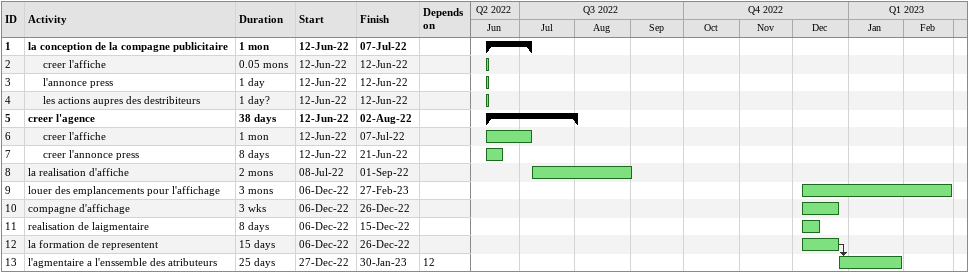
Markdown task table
| ID | Level | Task | Duration | Start | Finish | Predecessors |
|---|---|---|---|---|---|---|
| 1 | 1 | **la conception de la compagne publicitaire** | 1mo | 2022-06-12 | 2022-07-07 |  |
| 2 | 2 | creer l'affiche | 0.05mo | 2022-06-12 | 2022-06-12 |  |
| 3 | 2 | l'annonce press | 1d | 2022-06-12 | 2022-06-12 |  |
| 4 | 2 | les actions aupres des destribiteurs | 1d? | 2022-06-12 | 2022-06-12 |  |
| 5 | 1 | **creer l'agence** | 38d | 2022-06-12 | 2022-08-02 |  |
| 6 | 2 | creer l'affiche | 1mo | 2022-06-12 | 2022-07-07 |  |
| 7 | 2 | creer l'annonce press | 8d | 2022-06-12 | 2022-06-21 |  |
| 8 | 1 | la realisation d'affiche | 2mo | 2022-07-08 | 2022-09-01 |  |
| 9 | 1 | louer des emplancements pour l'affichage | 3mo | 2022-12-06 | 2023-02-27 |  |
| 10 | 1 | compagne d'affichage | 3w | 2022-12-06 | 2022-12-26 |  |
| 11 | 1 | realisation de laigmentaire | 8d | 2022-12-06 | 2022-12-15 |  |
| 12 | 1 | la formation de representent | 15d | 2022-12-06 | 2022-12-26 |  |
| 13 | 1 | l'agmentaire a l'enssemble des atributeurs | 25d | 2022-12-27 | 2023-01-30 | 12 |
